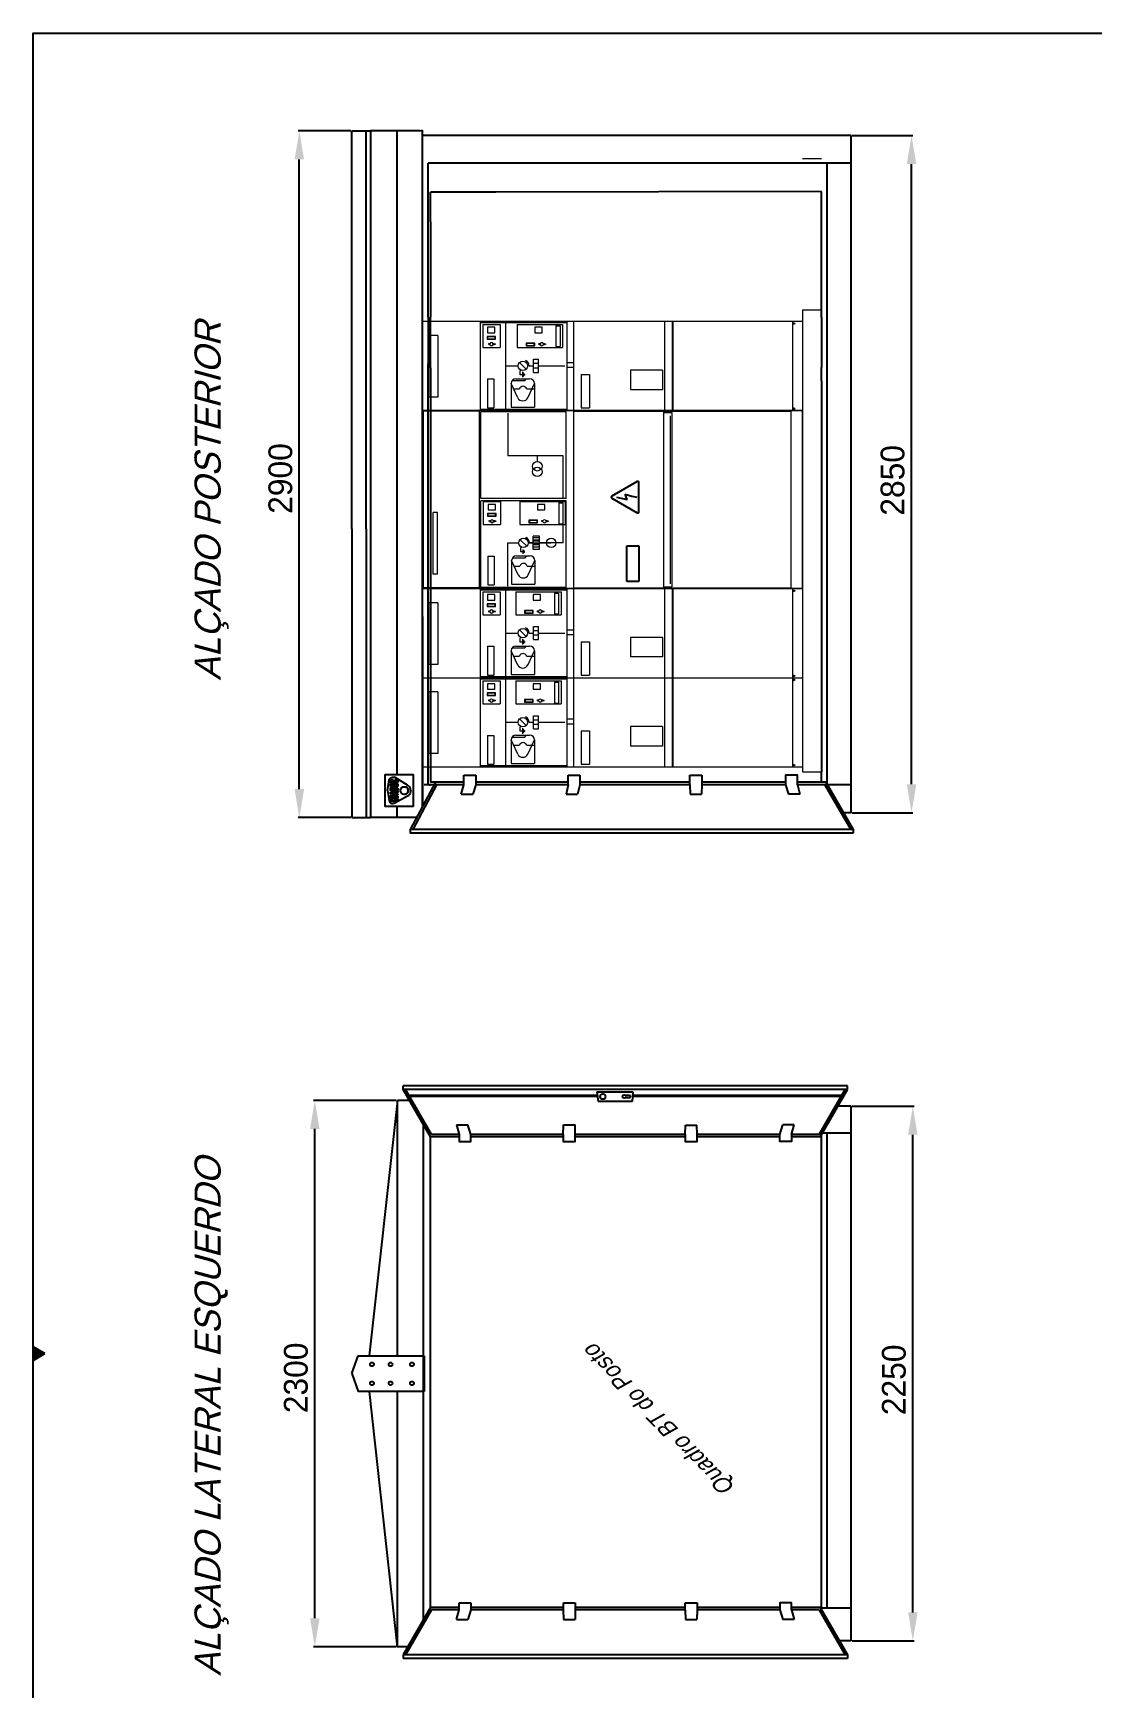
# Model space of a CAD drawing. Header units: millimetres. Extents: x -32 to 1412, y -324 to 2887.
# Drawn here: x 502.3 to 546.9, y 1924.2 to 1993.8 of the extents above; entities that cross this region are included whole.
import ezdxf

# ---------------------------------------------------------------- set-up
doc = ezdxf.new("R2010")
doc.units = ezdxf.units.MM
doc.header["$LTSCALE"] = 0.5
doc.layers.get('0').update_dxf_attribs({"linetype": 'CONTINUOUS'})
for name, color, linetype, lineweight in [('1', 1, 'CONTINUOUS', 0), ('2', 2, 'CONTINUOUS', 0), ('C', 1, 'CONTINUOUS', 0), ('SUELOS', 50, 'CONTINUOUS', 0)]:
    doc.layers.add(name, color=color, linetype=linetype, lineweight=lineweight)
for name, color, linetype in [('ESQUADRIA', 7, 'CONTINUOUS'), ('ESTRUTURA', 7, 'ByBlock'), ('FECHO', 7, 'ByBlock'), ('TEXTO', 7, 'ByBlock')]:
    doc.layers.add(name, color=color, linetype=linetype)

# ---------------------------------------------------------------- blocks, each defined once
blk = doc.blocks.new('IM_A')
at = {"layer": '1'}
for p, q in [((166.6, 1188.8), (150.6, 1188.8)), ((150.6, 1188.8), (150.6, 1177)), ((166.6, 1188.8), (169.4, 1184.5)), ((139.1, 1177), (162.1, 1177)), ((142.2, 1174.1), (159, 1174.1)), ((145.3, 1171.1), (155.9, 1171.1)), ((148.4, 1168.1), (152.8, 1168.1)), ((160, 1131), (215, 1131)), ((160, 1131), (160, 1111)), ((178.3, 1111), (178.3, 1131)), ((196.7, 1111), (196.7, 1131)), ((215, 1131), (215, 1111)), ((160, 1111), (215, 1111))]:
    blk.add_line(p, q, dxfattribs=at)
at = {"layer": '1', "color": 1}
for p, q in [((355.6, 1043.4), (268.4, 1043.4)), ((268.4, 1043.4), (268.4, 1025.6)), ((355.6, 1025.6), (268.4, 1025.6)), ((355.6, 1043.4), (355.6, 1025.6))]:
    blk.add_line(p, q, dxfattribs=at)
at = {"layer": '1'}
for points in [[(300.1, 1326.8), (300.1, 1290.9), (311, 1290.9), (311, 1326.8), (300.1, 1326.8)], [(301.4, 1325), (301.4, 1292.7), (309.7, 1292.7), (309.7, 1325), (301.4, 1325)], [(326.6, 1324.7), (326.6, 1293.8), (349.8, 1293.8), (349.8, 1324.7), (326.6, 1324.7)], [(280.2, 1314.1), (280.2, 1319.1), (277.1, 1319.1)], [(277.1, 1319.1), (277.1, 1314.1)], [(277.1, 1301.6), (277.1, 1296.6), (280.2, 1296.6), (280.2, 1301.6)], [(278.6, 1320.5), (278.6, 1322.3)], [(272.2, 1168.7), (272.2, 1132.8), (283, 1132.8), (283, 1168.7), (272.2, 1168.7)], [(273.4, 1166.9), (273.4, 1134.6), (281.8, 1134.6), (281.8, 1166.9), (273.4, 1166.9)], [(280.2, 1109.5), (280.2, 1114.4), (277.1, 1114.4)], [(277.1, 1114.4), (277.1, 1109.5)], [(278.6, 1115.8), (278.6, 1117.6)], [(326.6, 1132.7), (326.6, 1101.7), (349.8, 1101.7), (349.8, 1132.7), (326.6, 1132.7)], [(277.1, 1096.9), (277.1, 1092), (280.2, 1092), (280.2, 1096.9)]]:
    blk.add_lwpolyline(points, dxfattribs=at)
for centre, radius in [((278.6, 1293.5), 1.53), ((187.5, 1176), 20), ((278.6, 1088.8), 1.53), ((7.1, 34.9), 3.19), ((365.5, 34.9), 3.19)]:
    blk.add_circle(centre, radius, dxfattribs=at)
for centre, start, end in [((278.6, 1307.8), 104.08999, 255.91001), ((278.6, 1307.8), 284.08999, 75.91001), ((278.6, 1103.2), 104.08999, 255.91001), ((278.6, 1103.2), 284.08999, 75.91001)]:
    blk.add_arc(centre, 6.47, start, end, dxfattribs=at)
at = {"layer": '2', "color": 3}
for p, q in [((374.8, 1600), (0.2, 1600)), ((314.8, 1573), (55.2, 1573)), ((55.2, 1534.1), (55.2, 1573)), ((314.8, 1534.1), (55.2, 1534.1)), ((314.8, 1534.1), (314.8, 1573)), ((374.8, 1355.3), (0.2, 1355.3)), ((5.2, 1355.3), (5.2, 991.8)), ((132.1, 1325.3), (11.2, 1325.3)), ((11.2, 1325.3), (11.2, 1298.4)), ((132.1, 1325.3), (132.1, 1298.4)), ((361.8, 1345.3), (264.9, 1345.3)), ((264.9, 1345.3), (264.9, 1272.4)), ((361.8, 1345.3), (361.8, 1272.4)), ((369.8, 1355.3), (369.8, 991.8)), ((132.1, 1298.4), (11.2, 1298.4)), ((361.8, 1272.4), (264.9, 1272.4)), ((113.1, 1225.5), (13.2, 1225.5)), ((13.2, 1225.5), (13.2, 1127.6)), ((133.1, 1205.5), (133.1, 1147.6)), ((361.8, 1206.5), (264.9, 1206.5)), ((264.9, 1206.5), (264.9, 1015.7)), ((361.8, 1206.5), (361.8, 1015.7)), ((113.1, 1127.6), (13.2, 1127.6)), ((374.8, 991.8), (0.2, 991.8)), ((180, 962.8), (180, 991.8)), ((200, 962.8), (200, 991.8)), ((361.8, 1015.7), (264.9, 1015.7)), ((374.8, 962.8), (0.2, 962.8)), ((150.6, 930.3), (11.2, 930.3)), ((11.2, 930.3), (11.2, 895.2)), ((150.6, 930.3), (150.6, 895.2)), ((150.6, 895.2), (11.2, 895.2)), ((169, 723.1), (87.1, 723.1)), ((87.1, 588.3), (87.1, 723.1)), ((169, 588.3), (169, 723.1)), ((374.8, 580.3), (0.2, 580.3)), ((169, 588.3), (87.1, 588.3)), ((374.8, 547.3), (0.2, 547.3)), ((374.8, 545.3), (0.2, 545.3)), ((374.8, 41.9), (0.2, 41.9)), ((374.8, 0), (0.2, 0))]:
    blk.add_line(p, q, dxfattribs=at)
at = {"layer": '2'}
for p, q in [((5.2, 1247.8), (369.8, 1247.8)), ((53.3, 1197.6), (113.1, 1225.5)), ((90.3, 1214.8), (90.3, 1190.5)), ((125.1, 1221.5), (125.1, 1168.1)), ((201.5, 1190.2), (173.5, 1161.7)), ((187.5, 1247.8), (187.5, 1195.9)), ((53.3, 1155.5), (113.1, 1127.6)), ((90.3, 1160), (90.3, 1127.6)), ((125.1, 1168.1), (133.1, 1161.7)), ((187.5, 1150.2), (187.5, 1131)), ((187.5, 1111), (187.5, 999.5))]:
    blk.add_line(p, q, dxfattribs=at)
for centre, radius, start, end in [((63.2, 1176.5), 23.2, 115.02751, 244.97249), ((85.5, 1175.3), 16, 287.43964, 72.56036), ((187.5, 1176), 25.7, 270, 333.27628)]:
    blk.add_arc(centre, radius, start, end, dxfattribs=at)
at = {"layer": '2', "color": 3}
for centre, start, end in [((113.1, 1205.5), 0, 90), ((113.1, 1147.6), 270, 0)]:
    blk.add_arc(centre, 20, start, end, dxfattribs=at)
at = {"layer": 'C', "color": 3}
for p, q in [((0, 1600), (0, 0)), ((374.8, 1600), (375, 1600)), ((375, 1600), (375, 0)), ((0.2, 0), (0, 0)), ((374.8, 0), (375, 0))]:
    blk.add_line(p, q, dxfattribs=at)
at = {"layer": 'C'}
blk.add_line((0.2, 1600), (0, 1600), dxfattribs=at)
blk = doc.blocks.new('GCMD_A')
at = {"color": 3}
for p, q in [((380.4, 801.5), (319.1, 695.3)), ((385.1, 781.8), (374.5, 737.5)), ((450.4, 695.3), (389.1, 801.5)), ((30.1, 738.8), (180.1, 738.8)), ((30.1, 688.8), (30.1, 738.8)), ((180.1, 738.8), (180.1, 688.8)), ((374.5, 737.5), (397, 745.8)), ((389.5, 717.8), (385.1, 697)), ((397, 745.8), (389.5, 717.8)), ((180.1, 688.8), (30.1, 688.8)), ((323.4, 687.8), (446.1, 687.8))]:
    blk.add_line(p, q, dxfattribs=at)
for centre, start, end in [((384.8, 799), 30, 150), ((323.4, 692.8), 150, 270), ((446.1, 692.8), 270, 30)]:
    blk.add_arc(centre, 5, start, end, dxfattribs=at)
at = {"layer": '1'}
for p, q in [((171.4, 1186.8), (155.4, 1186.8)), ((155.4, 1186.8), (155.4, 1175.1)), ((171.4, 1186.8), (174.2, 1182.5)), ((145.9, 1175.1), (164.6, 1175.1)), ((149.1, 1172.1), (161.5, 1172.1)), ((152.2, 1169.1), (158.4, 1169.1)), ((163.8, 1133.5), (220.7, 1133.5)), ((163.8, 1106.5), (163.8, 1133.5)), ((173.8, 1106.5), (173.8, 1133.5)), ((183.9, 1106.5), (183.9, 1133.5)), ((188.8, 1106.5), (188.8, 1133.5)), ((198.9, 1106.5), (198.9, 1133.5)), ((203.8, 1106.5), (203.8, 1133.5)), ((213.8, 1106.5), (213.8, 1133.5)), ((220.7, 1106.5), (220.7, 1133.5)), ((163.8, 1106.5), (220.7, 1106.5))]:
    blk.add_line(p, q, dxfattribs=at)
at = {"layer": '1', "color": 1}
for p, q in [((360.4, 1025.4), (273.1, 1025.4)), ((273.1, 1025.4), (273.1, 1007.6)), ((360.4, 1007.6), (273.1, 1007.6)), ((360.4, 1025.4), (360.4, 1007.6)), ((741.1, 583.8), (7, 583.8)), ((7, 583.8), (7, 549.3)), ((741.1, 583.8), (741.1, 549.3)), ((741.1, 549.3), (7, 549.3)), ((727.6, 557), (19.6, 557))]:
    blk.add_line(p, q, dxfattribs=at)
at = {"layer": '1'}
for points in [[(304.9, 1324.9), (304.9, 1288.9), (315.8, 1288.9), (315.8, 1324.9), (304.9, 1324.9)], [(285, 1312.1), (285, 1317.1), (281.8, 1317.1)], [(281.8, 1317.1), (281.8, 1312.1)], [(281.8, 1299.6), (281.8, 1294.6), (285, 1294.6), (285, 1299.6)], [(283.4, 1318.5), (283.4, 1320.3)], [(306.1, 1323), (306.1, 1290.7), (314.5, 1290.7), (314.5, 1323), (306.1, 1323)], [(331.4, 1322.7), (331.4, 1291.8), (354.5, 1291.8), (354.5, 1322.7), (331.4, 1322.7)], [(276.9, 1150.8), (276.9, 1114.8), (287.8, 1114.8), (287.8, 1150.8), (276.9, 1150.8)], [(278.2, 1148.9), (278.2, 1116.7), (286.5, 1116.7), (286.5, 1148.9), (278.2, 1148.9)], [(331.4, 1114.7), (331.4, 1083.8), (354.5, 1083.8), (354.5, 1114.7), (331.4, 1114.7)], [(285, 1091.5), (285, 1096.5), (281.8, 1096.5)], [(281.8, 1096.5), (281.8, 1091.5)], [(281.8, 1079), (281.8, 1074), (285, 1074), (285, 1079)], [(283.4, 1097.9), (283.4, 1099.7)]]:
    blk.add_lwpolyline(points, dxfattribs=at)
for centre, radius in [((283.4, 1291.5), 1.53), ((192.3, 1174), 20), ((283.4, 1070.9), 1.53)]:
    blk.add_circle(centre, radius, dxfattribs=at)
for centre, start, end in [((283.4, 1305.9), 104.08999, 255.91001), ((283.4, 1305.9), 284.08999, 75.91001), ((283.4, 1085.2), 104.08999, 255.91001), ((283.4, 1085.2), 284.08999, 75.91001)]:
    blk.add_arc(centre, 6.47, start, end, dxfattribs=at)
at = {"layer": '2'}
for p, q in [((0, 1598), (749.1, 1598)), ((0, 0), (0, 1598)), ((2.5, 1594), (746.6, 1594)), ((2.5, 1358.3), (2.5, 1594)), ((60.4, 1554.1), (320.1, 1554.1)), ((60.4, 1536.1), (60.4, 1554.1)), ((60.4, 1536.1), (320.1, 1536.1)), ((320.1, 1536.1), (320.1, 1554.1)), ((746.6, 1358.3), (746.6, 1594)), ((749.1, 0), (749.1, 1598)), ((2.5, 1358.3), (746.6, 1358.3)), ((5, 1353.3), (369.5, 1353.3)), ((5, 993.8), (5, 1353.3)), ((369.5, 993.8), (369.5, 1353.3)), ((379.5, 1353.3), (744.1, 1353.3)), ((379.5, 993.8), (379.5, 1353.3)), ((744.1, 993.8), (744.1, 1353.3)), ((9.5, 1238.9), (192.3, 1238.9)), ((58.1, 1195.6), (117.9, 1223.5)), ((95, 1212.8), (95, 1188.5)), ((129.9, 1219.5), (129.9, 1166.1)), ((206.2, 1188.3), (178.3, 1159.7)), ((192.3, 1238.9), (192.3, 1194)), ((738.6, 1238.9), (558.9, 1238.9)), ((558.9, 1007.2), (558.9, 1238.9)), ((58.1, 1153.5), (117.9, 1125.6)), ((95, 1158), (95, 1125.6)), ((129.9, 1166.1), (137.8, 1159.7)), ((192.3, 1154), (192.3, 1059.2)), ((192.3, 1133.5), (192.3, 1148.2)), ((215.2, 1162.4), (210.1, 1165)), ((558.9, 1115.5), (534.7, 1115.5)), ((192.3, 1007.2), (192.3, 1106.5)), ((5, 993.8), (369.5, 993.8)), ((192.3, 1007.2), (269.7, 1007.2)), ((379.5, 993.8), (744.1, 993.8)), ((384, 1007.2), (558.9, 1007.2)), ((2, 961.8), (746.1, 961.8)), ((2, 48.9), (2, 961.8)), ((746.1, 961.8), (746.1, 48.9)), ((0, 0), (749.1, 0)), ((746.1, 48.9), (2, 48.9)), ((747.1, 52.9), (747.1, 48.9))]:
    blk.add_line(p, q, dxfattribs=at)
at = {"layer": '2', "color": 3}
for p, q in [((136.8, 1323.4), (16, 1323.4)), ((16, 1323.4), (16, 1296.4)), ((136.8, 1323.4), (136.8, 1296.4)), ((366.5, 1343.3), (269.7, 1343.3)), ((269.7, 1343.3), (269.7, 1270.4)), ((366.5, 1343.3), (366.5, 1270.4)), ((136.8, 1296.4), (16, 1296.4)), ((366.5, 1270.4), (269.7, 1270.4)), ((117.9, 1223.5), (18, 1223.5)), ((18, 1223.5), (18, 1125.6)), ((137.8, 1203.5), (137.8, 1145.6)), ((366.5, 1188.5), (269.7, 1188.5)), ((269.7, 1188.5), (269.7, 997.8)), ((366.5, 1188.5), (366.5, 997.8)), ((117.9, 1125.6), (18, 1125.6)), ((366.5, 997.8), (269.7, 997.8))]:
    blk.add_line(p, q, dxfattribs=at)
at = {"layer": '2'}
for centre, radius, start, end in [((67.9, 1174.5), 23.2, 115.02751, 244.97249), ((90.2, 1173.3), 16, 287.43964, 72.56036), ((192.3, 1174), 25.7, 270, 333.27628)]:
    blk.add_arc(centre, radius, start, end, dxfattribs=at)
at = {"layer": '2', "color": 3}
for centre, start, end in [((117.9, 1203.5), 0, 90), ((117.9, 1145.6), 270, 0)]:
    blk.add_arc(centre, 20, start, end, dxfattribs=at)
at = {"layer": 'C', "color": 3}
for centre in [(491.6, 1115.5), (514.7, 1115.5), (192.3, 1056.8)]:
    blk.add_circle(centre, 20, dxfattribs=at)
blk = doc.blocks.new('QM_A')
at = {"layer": '1'}
for p, q in [((166.6, 1188.8), (150.6, 1188.8)), ((150.6, 1188.8), (150.6, 1177)), ((166.6, 1188.8), (169.4, 1184.5)), ((139.1, 1177), (162.1, 1177)), ((142.2, 1174.1), (159, 1174.1)), ((145.3, 1171.1), (155.9, 1171.1)), ((148.4, 1168.1), (152.8, 1168.1)), ((160, 1131), (215, 1131)), ((160, 1131), (160, 1111)), ((178.3, 1111), (178.3, 1131)), ((196.7, 1111), (196.7, 1131)), ((215, 1131), (215, 1111)), ((160, 1111), (215, 1111))]:
    blk.add_line(p, q, dxfattribs=at)
at = {"layer": '1', "color": 1}
for p, q in [((355.6, 1036.9), (268.4, 1036.9)), ((268.4, 1036.9), (268.4, 1019.1)), ((355.6, 1019.1), (268.4, 1019.1)), ((355.6, 1036.9), (355.6, 1019.1))]:
    blk.add_line(p, q, dxfattribs=at)
at = {"layer": '1'}
for points in [[(300.1, 1326.8), (300.1, 1290.9), (311, 1290.9), (311, 1326.8), (300.1, 1326.8)], [(301.4, 1325), (301.4, 1292.7), (309.7, 1292.7), (309.7, 1325), (301.4, 1325)], [(326.6, 1324.7), (326.6, 1293.8), (349.8, 1293.8), (349.8, 1324.7), (326.6, 1324.7)], [(280.2, 1314.1), (280.2, 1319.1), (277.1, 1319.1)], [(277.1, 1319.1), (277.1, 1314.1)], [(277.1, 1301.6), (277.1, 1296.6), (280.2, 1296.6), (280.2, 1301.6)], [(278.6, 1320.5), (278.6, 1322.3)], [(272.2, 1162.3), (272.2, 1126.3), (283, 1126.3), (283, 1162.3), (272.2, 1162.3)], [(273.4, 1160.4), (273.4, 1128.2), (281.8, 1128.2), (281.8, 1160.4), (273.4, 1160.4)], [(326.6, 1126.2), (326.6, 1095.3), (349.8, 1095.3), (349.8, 1126.2), (326.6, 1126.2)], [(280.2, 1103), (280.2, 1108), (277.1, 1108)], [(277.1, 1108), (277.1, 1103)], [(277.1, 1090.5), (277.1, 1085.5), (280.2, 1085.5), (280.2, 1090.5)], [(278.6, 1109.4), (278.6, 1111.2)]]:
    blk.add_lwpolyline(points, dxfattribs=at)
for centre, radius in [((278.6, 1293.5), 1.53), ((187.5, 1176), 20), ((278.6, 1082.4), 1.53), ((7.1, 34.9), 3.19), ((365.5, 34.9), 3.19)]:
    blk.add_circle(centre, radius, dxfattribs=at)
for centre, start, end in [((278.6, 1307.8), 104.08999, 255.91001), ((278.6, 1307.8), 284.08999, 75.91001), ((278.6, 1096.7), 104.08999, 255.91001), ((278.6, 1096.7), 284.08999, 75.91001)]:
    blk.add_arc(centre, 6.47, start, end, dxfattribs=at)
at = {"layer": '2', "color": 3}
for p, q in [((374.8, 1600), (0.2, 1600)), ((314.8, 1573), (55.2, 1573)), ((55.2, 1534.1), (55.2, 1573)), ((314.8, 1534.1), (55.2, 1534.1)), ((314.8, 1534.1), (314.8, 1573)), ((374.8, 1355.3), (0.2, 1355.3)), ((5.2, 1355.3), (5.2, 991.8)), ((132.1, 1325.3), (11.2, 1325.3)), ((11.2, 1325.3), (11.2, 1298.4)), ((132.1, 1325.3), (132.1, 1298.4)), ((361.8, 1345.3), (264.9, 1345.3)), ((264.9, 1345.3), (264.9, 1272.4)), ((361.8, 1345.3), (361.8, 1272.4)), ((369.8, 1355.3), (369.8, 991.8)), ((132.1, 1298.4), (11.2, 1298.4)), ((361.8, 1272.4), (264.9, 1272.4)), ((113.1, 1225.5), (13.2, 1225.5)), ((13.2, 1225.5), (13.2, 1127.6)), ((133.1, 1205.5), (133.1, 1147.6)), ((361.8, 1200), (264.9, 1200)), ((264.9, 1200), (264.9, 1009.3)), ((361.8, 1200), (361.8, 1009.3)), ((113.1, 1127.6), (13.2, 1127.6)), ((374.8, 991.8), (0.2, 991.8)), ((180, 962.8), (180, 991.8)), ((200, 962.8), (200, 991.8)), ((361.8, 1009.3), (264.9, 1009.3)), ((374.8, 962.8), (0.2, 962.8)), ((150.6, 930.3), (11.2, 930.3)), ((11.2, 930.3), (11.2, 895.2)), ((150.6, 930.3), (150.6, 895.2)), ((150.6, 895.2), (11.2, 895.2)), ((169, 723.1), (87.1, 723.1)), ((87.1, 588.3), (87.1, 723.1)), ((169, 588.3), (169, 723.1)), ((374.8, 580.3), (0.2, 580.3)), ((169, 588.3), (87.1, 588.3)), ((374.8, 547.3), (0.2, 547.3)), ((374.8, 545.3), (0.2, 545.3)), ((374.8, 41.9), (0.2, 41.9)), ((374.8, 0), (0.2, 0))]:
    blk.add_line(p, q, dxfattribs=at)
at = {"layer": '2'}
for p, q in [((5.2, 1247.8), (369.8, 1247.8)), ((53.3, 1197.6), (113.1, 1225.5)), ((90.3, 1214.8), (90.3, 1190.5)), ((125.1, 1221.5), (125.1, 1168.1)), ((201.5, 1190.2), (173.5, 1161.7)), ((187.5, 1247.8), (187.5, 1195.9)), ((53.3, 1155.5), (113.1, 1127.6)), ((90.3, 1160), (90.3, 1127.6)), ((125.1, 1168.1), (133.1, 1161.7)), ((187.5, 1150.2), (187.5, 1131)), ((187.5, 1111), (187.5, 999.5))]:
    blk.add_line(p, q, dxfattribs=at)
for centre, radius, start, end in [((63.2, 1176.5), 23.2, 115.02751, 244.97249), ((85.5, 1175.3), 16, 287.43964, 72.56036), ((187.5, 1176), 25.7, 270, 333.27628)]:
    blk.add_arc(centre, radius, start, end, dxfattribs=at)
at = {"layer": '2', "color": 3}
for centre, start, end in [((113.1, 1205.5), 0, 90), ((113.1, 1147.6), 270, 0)]:
    blk.add_arc(centre, 20, start, end, dxfattribs=at)
at = {"layer": 'C', "color": 3}
for p, q in [((0, 1600), (0, 0)), ((0.2, 1600), (0, 1600)), ((374.8, 1600), (375, 1600)), ((375, 1600), (375, 0)), ((0.2, 0), (0, 0)), ((374.8, 0), (375, 0))]:
    blk.add_line(p, q, dxfattribs=at)

msp = doc.modelspace()

# ---------------------------------------------------------------- hatches: boundary and pattern name
msp.add_hatch(color=7).paths.add_polyline_path([(502.803, 1938.261), (502.304, 1938.549), (502.304, 1937.973)])

# ---------------------------------------------------------------- linework, layer by layer
at = {"color": 2}
for p, q in [((515.672, 1989.721), (513.457, 1989.721)), ((536.775, 1989.528), (539.32, 1989.528)), ((513.507, 1962.024), (513.507, 1988.521)), ((539.27, 1962.228), (539.27, 1988.328)), ((515.672, 1960.824), (513.457, 1960.824)), ((536.775, 1961.028), (539.32, 1961.028)), ((517.589, 1948.918), (514.109, 1948.918)), ((536.775, 1948.671), (539.375, 1948.671)), ((514.159, 1927.123), (514.159, 1947.718)), ((539.325, 1927.371), (539.325, 1947.471)), ((517.589, 1925.923), (514.109, 1925.923)), ((536.775, 1926.171), (539.375, 1926.171))]:
    msp.add_line(p, q, dxfattribs=at)
at = {"color": 2, "linetype": 'Continuous'}
for p, q in [((517.103, 1962.639), (517.103, 1961.289)), ((517.103, 1962.639), (518.307, 1962.639)), ((517.103, 1962.639), (518.307, 1962.639)), ((518.307, 1961.289), (518.307, 1962.639)), ((518.307, 1961.289), (518.307, 1962.639)), ((518.307, 1961.289), (517.103, 1961.289)), ((518.307, 1961.289), (517.103, 1961.289))]:
    msp.add_line(p, q, dxfattribs=at)
at = {"color": 1, "linetype": 'Continuous'}
for p, q in [((517.214, 1961.962), (517.292, 1962.393)), ((517.214, 1961.962), (517.292, 1962.393)), ((517.214, 1961.962), (517.292, 1961.54)), ((517.214, 1961.962), (517.292, 1961.54)), ((517.292, 1962.393), (517.306, 1962.435)), ((517.306, 1962.435), (517.331, 1962.472)), ((517.331, 1962.472), (517.365, 1962.501)), ((517.34, 1962.379), (517.345, 1962.398)), ((517.34, 1962.314), (517.34, 1962.379)), ((517.34, 1962.379), (517.34, 1962.314)), ((517.345, 1962.294), (517.34, 1962.314)), ((517.34, 1962.239), (517.38, 1962.239)), ((517.34, 1962.239), (517.34, 1962.133)), ((517.34, 1962.133), (517.34, 1962.239)), ((517.34, 1962.239), (517.38, 1962.239)), ((517.649, 1962.133), (517.34, 1962.133)), ((517.34, 1962.133), (517.649, 1962.133)), ((517.34, 1962.054), (517.345, 1962.073)), ((517.34, 1961.989), (517.34, 1962.054)), ((517.34, 1962.054), (517.34, 1961.989)), ((517.345, 1961.969), (517.34, 1961.989)), ((517.345, 1962.398), (517.36, 1962.413)), ((517.36, 1962.28), (517.345, 1962.294)), ((517.345, 1962.073), (517.36, 1962.088)), ((517.36, 1961.955), (517.345, 1961.969)), ((517.36, 1962.413), (517.38, 1962.418)), ((517.38, 1962.275), (517.36, 1962.28)), ((517.36, 1962.088), (517.38, 1962.093)), ((517.38, 1961.95), (517.36, 1961.955)), ((517.365, 1962.501), (517.406, 1962.52)), ((517.38, 1962.418), (517.453, 1962.418)), ((517.453, 1962.418), (517.38, 1962.418)), ((517.453, 1962.365), (517.38, 1962.365)), ((517.38, 1962.337), (517.38, 1962.365)), ((517.38, 1962.365), (517.453, 1962.365)), ((517.38, 1962.365), (517.38, 1962.337)), ((517.605, 1962.337), (517.38, 1962.337)), ((517.605, 1962.337), (517.38, 1962.337)), ((517.61, 1962.275), (517.38, 1962.275)), ((517.38, 1962.275), (517.61, 1962.275)), ((517.38, 1962.239), (517.38, 1962.194)), ((517.38, 1962.239), (517.38, 1962.194)), ((517.458, 1962.194), (517.38, 1962.194)), ((517.38, 1962.194), (517.458, 1962.194)), ((517.38, 1962.093), (517.453, 1962.093)), ((517.453, 1962.093), (517.38, 1962.093)), ((517.453, 1962.04), (517.38, 1962.04)), ((517.38, 1962.011), (517.38, 1962.04)), ((517.38, 1962.04), (517.453, 1962.04)), ((517.38, 1962.04), (517.38, 1962.011)), ((517.605, 1962.011), (517.38, 1962.011)), ((517.605, 1962.011), (517.38, 1962.011)), ((517.61, 1961.95), (517.38, 1961.95)), ((517.38, 1961.95), (517.61, 1961.95)), ((517.406, 1962.52), (517.45, 1962.527)), ((517.45, 1962.527), (517.495, 1962.521)), ((517.453, 1962.418), (517.453, 1962.365)), ((517.453, 1962.365), (517.453, 1962.418)), ((517.453, 1962.093), (517.453, 1962.04)), ((517.453, 1962.04), (517.453, 1962.093)), ((517.458, 1962.239), (517.458, 1962.194)), ((517.458, 1962.239), (517.498, 1962.239)), ((517.458, 1962.194), (517.458, 1962.239)), ((517.458, 1962.239), (517.498, 1962.239)), ((517.536, 1962.504), (517.495, 1962.521)), ((517.498, 1962.239), (517.498, 1962.194)), ((517.498, 1962.239), (517.498, 1962.194)), ((517.61, 1962.194), (517.498, 1962.194)), ((517.498, 1962.194), (517.61, 1962.194)), ((517.531, 1962.418), (517.61, 1962.418)), ((517.531, 1962.365), (517.531, 1962.418)), ((517.61, 1962.418), (517.531, 1962.418)), ((517.531, 1962.418), (517.531, 1962.365)), ((517.605, 1962.365), (517.531, 1962.365)), ((517.531, 1962.365), (517.605, 1962.365)), ((517.531, 1962.093), (517.61, 1962.093)), ((517.531, 1962.04), (517.531, 1962.093)), ((517.61, 1962.093), (517.531, 1962.093)), ((517.531, 1962.093), (517.531, 1962.04)), ((517.605, 1962.04), (517.531, 1962.04)), ((517.531, 1962.04), (517.605, 1962.04)), ((518.062, 1962.193), (517.536, 1962.504)), ((518.062, 1962.193), (517.536, 1962.504)), ((517.605, 1962.365), (517.605, 1962.337)), ((517.605, 1962.365), (517.605, 1962.337)), ((517.605, 1962.04), (517.605, 1962.011)), ((517.605, 1962.04), (517.605, 1962.011)), ((517.61, 1962.418), (517.629, 1962.413)), ((517.629, 1962.28), (517.61, 1962.275)), ((517.61, 1962.239), (517.65, 1962.239)), ((517.61, 1962.239), (517.61, 1962.194)), ((517.61, 1962.194), (517.61, 1962.239)), ((517.61, 1962.239), (517.65, 1962.239)), ((517.61, 1962.093), (517.629, 1962.088)), ((517.629, 1961.955), (517.61, 1961.95)), ((517.629, 1962.413), (517.644, 1962.398)), ((517.644, 1962.294), (517.629, 1962.28)), ((517.629, 1962.088), (517.644, 1962.073)), ((517.644, 1961.969), (517.629, 1961.955)), ((517.649, 1962.379), (517.644, 1962.398)), ((517.649, 1962.314), (517.644, 1962.294)), ((517.649, 1962.054), (517.644, 1962.073)), ((517.649, 1961.989), (517.644, 1961.969)), ((517.649, 1962.379), (517.649, 1962.314)), ((517.649, 1962.314), (517.649, 1962.379)), ((517.65, 1962.239), (517.649, 1962.133)), ((517.649, 1962.133), (517.649, 1962.239)), ((517.649, 1962.054), (517.649, 1961.989)), ((517.649, 1961.989), (517.649, 1962.054)), ((517.762, 1961.949), (517.765, 1961.994)), ((517.771, 1961.906), (517.762, 1961.949)), ((517.765, 1961.994), (517.78, 1962.036)), ((517.78, 1962.036), (517.805, 1962.072)), ((517.803, 1962.07), (517.838, 1962.098)), ((517.838, 1962.098), (517.879, 1962.116)), ((517.881, 1962.118), (517.925, 1962.124)), ((517.923, 1962.122), (517.967, 1962.116)), ((517.969, 1962.118), (518.009, 1962.1)), ((518.007, 1962.098), (518.042, 1962.07)), ((518.042, 1962.07), (518.067, 1962.034)), ((518.107, 1962.16), (518.062, 1962.193)), ((518.069, 1962.036), (518.084, 1961.994)), ((518.087, 1961.949), (518.078, 1961.906)), ((518.087, 1961.949), (518.084, 1961.994)), ((518.144, 1962.117), (518.107, 1962.16)), ((518.172, 1962.068), (518.144, 1962.117)), ((518.189, 1962.014), (518.172, 1962.068)), ((518.195, 1961.958), (518.188, 1961.902)), ((518.195, 1961.958), (518.189, 1962.014)), ((517.292, 1961.54), (517.306, 1961.498)), ((517.306, 1961.498), (517.331, 1961.461)), ((517.331, 1961.461), (517.364, 1961.432)), ((517.34, 1961.893), (517.649, 1961.929)), ((517.34, 1961.893), (517.649, 1961.929)), ((517.34, 1961.893), (517.34, 1961.817)), ((517.34, 1961.817), (517.34, 1961.893)), ((517.649, 1961.772), (517.34, 1961.817)), ((517.649, 1961.772), (517.34, 1961.817)), ((517.34, 1961.763), (517.38, 1961.763)), ((517.34, 1961.763), (517.34, 1961.656)), ((517.34, 1961.763), (517.34, 1961.656)), ((517.38, 1961.763), (517.34, 1961.763)), ((517.649, 1961.656), (517.34, 1961.656)), ((517.34, 1961.656), (517.649, 1961.656)), ((517.34, 1961.625), (517.38, 1961.625)), ((517.34, 1961.625), (517.34, 1961.519)), ((517.34, 1961.519), (517.34, 1961.625)), ((517.34, 1961.625), (517.38, 1961.625)), ((517.649, 1961.519), (517.34, 1961.519)), ((517.34, 1961.519), (517.649, 1961.519)), ((517.364, 1961.432), (517.405, 1961.414)), ((517.38, 1961.763), (517.38, 1961.718)), ((517.38, 1961.718), (517.38, 1961.763)), ((517.458, 1961.718), (517.38, 1961.718)), ((517.458, 1961.718), (517.38, 1961.718)), ((517.38, 1961.625), (517.38, 1961.579)), ((517.38, 1961.625), (517.38, 1961.579)), ((517.458, 1961.58), (517.38, 1961.579)), ((517.38, 1961.58), (517.458, 1961.58)), ((517.396, 1961.857), (517.553, 1961.866)), ((517.553, 1961.866), (517.396, 1961.857)), ((517.396, 1961.848), (517.396, 1961.857)), ((517.396, 1961.857), (517.396, 1961.848)), ((517.396, 1961.848), (517.553, 1961.83)), ((517.405, 1961.414), (517.448, 1961.406)), ((517.492, 1961.411), (517.448, 1961.406)), ((517.458, 1961.749), (517.458, 1961.718)), ((517.458, 1961.749), (517.498, 1961.749)), ((517.458, 1961.749), (517.498, 1961.749)), ((517.458, 1961.749), (517.458, 1961.718)), ((517.458, 1961.625), (517.458, 1961.58)), ((517.458, 1961.625), (517.498, 1961.625)), ((517.458, 1961.625), (517.498, 1961.625)), ((517.458, 1961.579), (517.458, 1961.625)), ((517.533, 1961.428), (517.492, 1961.411)), ((517.498, 1961.749), (517.498, 1961.718)), ((517.498, 1961.718), (517.498, 1961.749)), ((517.498, 1961.718), (517.649, 1961.718)), ((517.649, 1961.718), (517.498, 1961.718)), ((517.498, 1961.625), (517.498, 1961.579)), ((517.498, 1961.625), (517.498, 1961.579)), ((517.61, 1961.58), (517.498, 1961.579)), ((517.498, 1961.58), (517.61, 1961.58)), ((518.058, 1961.726), (517.533, 1961.428)), ((518.058, 1961.726), (517.533, 1961.428)), ((517.553, 1961.866), (517.593, 1961.869)), ((517.553, 1961.866), (517.593, 1961.869)), ((517.553, 1961.866), (517.553, 1961.83)), ((517.553, 1961.83), (517.553, 1961.866)), ((517.593, 1961.825), (517.553, 1961.83)), ((517.593, 1961.825), (517.553, 1961.83)), ((517.593, 1961.869), (517.649, 1961.872)), ((517.649, 1961.872), (517.593, 1961.869)), ((517.593, 1961.825), (517.593, 1961.869)), ((517.593, 1961.869), (517.593, 1961.825)), ((517.593, 1961.825), (517.649, 1961.818)), ((517.593, 1961.825), (517.649, 1961.818)), ((517.61, 1961.625), (517.65, 1961.625)), ((517.61, 1961.625), (517.61, 1961.58)), ((517.61, 1961.625), (517.65, 1961.625)), ((517.61, 1961.579), (517.61, 1961.625)), ((517.649, 1961.929), (517.649, 1961.872)), ((517.649, 1961.872), (517.649, 1961.929)), ((517.649, 1961.818), (517.649, 1961.772)), ((517.649, 1961.772), (517.649, 1961.818)), ((517.649, 1961.718), (517.649, 1961.656)), ((517.649, 1961.656), (517.649, 1961.718)), ((517.65, 1961.625), (517.649, 1961.519)), ((517.649, 1961.519), (517.649, 1961.625)), ((517.791, 1961.867), (517.771, 1961.906)), ((517.822, 1961.834), (517.791, 1961.867)), ((517.86, 1961.811), (517.822, 1961.834)), ((517.9, 1961.797), (517.858, 1961.809)), ((517.947, 1961.799), (517.902, 1961.799)), ((517.99, 1961.811), (517.947, 1961.799)), ((518.027, 1961.834), (517.99, 1961.811)), ((518.058, 1961.867), (518.027, 1961.834)), ((518.078, 1961.906), (518.058, 1961.867)), ((518.104, 1961.759), (518.058, 1961.726)), ((518.142, 1961.8), (518.104, 1961.759)), ((518.17, 1961.849), (518.142, 1961.8)), ((518.188, 1961.902), (518.17, 1961.849))]:
    msp.add_line(p, q, dxfattribs=at)
at = {"color": 1}
msp.add_lwpolyline([(502.304, 1867.692), (502.304, 1993.84), (591.416, 1993.84), (591.416, 1867.692), (502.304, 1867.692)], dxfattribs=at)
at = {"color": 7}
msp.add_lwpolyline([(502.803, 1938.261), (502.304, 1938.549), (502.304, 1937.973)], close=True, dxfattribs=at)
at = {"color": 1, "linetype": 'Continuous'}
msp.add_circle((517.925, 1961.961), 0.163, dxfattribs=at)
at = {"color": 2}
for points in [[(513.307, 1988.521), (513.707, 1988.521), (513.507, 1989.721)], [(539.07, 1988.328), (539.47, 1988.328), (539.27, 1989.528)], [(513.307, 1962.024), (513.707, 1962.024), (513.507, 1960.824)], [(539.07, 1962.228), (539.47, 1962.228), (539.27, 1961.028)], [(513.959, 1947.718), (514.359, 1947.718), (514.159, 1948.918)], [(539.125, 1947.471), (539.525, 1947.471), (539.325, 1948.671)], [(539.125, 1927.371), (539.525, 1927.371), (539.325, 1926.171)], [(513.959, 1927.123), (514.359, 1927.123), (514.159, 1925.923)]]:
    msp.add_solid(points, dxfattribs=at)
at = {"layer": 'ESQUADRIA'}
for p, q in [((502.304, 1867.692), (502.304, 1993.84)), ((502.304, 1993.84), (591.416, 1993.84))]:
    msp.add_line(p, q, dxfattribs=at)
at = {"layer": 'ESTRUTURA', "linetype": 'Continuous'}
for p, q in [((515.722, 1972.978), (515.722, 1989.721)), ((515.722, 1989.721), (516.32, 1989.721)), ((516.32, 1972.978), (516.32, 1989.721)), ((516.509, 1989.721), (516.509, 1969.463)), ((517.631, 1989.721), (516.509, 1989.721)), ((517.631, 1969.463), (517.631, 1989.721)), ((518.58, 1989.721), (517.631, 1989.721)), ((518.58, 1989.721), (518.691, 1989.759)), ((521.773, 1989.528), (518.691, 1989.528)), ((518.691, 1985.896), (518.691, 1989.528)), ((536.725, 1989.528), (521.773, 1989.528)), ((536.725, 1971.941), (536.725, 1989.528)), ((521.773, 1988.368), (518.931, 1988.368)), ((518.931, 1985.896), (518.931, 1988.368)), ((536.725, 1988.368), (521.773, 1988.368)), ((535.726, 1985.896), (535.726, 1988.368)), ((518.691, 1981.889), (518.691, 1985.896)), ((518.931, 1981.889), (518.931, 1985.896)), ((519.031, 1985.896), (519.031, 1981.889)), ((535.476, 1981.889), (535.476, 1985.896)), ((535.726, 1981.889), (535.726, 1985.896)), ((536.726, 1971.941), (536.726, 1985.028)), ((518.691, 1969.463), (518.691, 1980.332)), ((535.726, 1979.001), (535.726, 1980.203)), ((518.931, 1969.463), (518.931, 1979.919)), ((519.031, 1979.748), (519.031, 1969.463)), ((535.476, 1979.203), (535.476, 1979.77)), ((515.722, 1972.978), (515.722, 1969.463)), ((516.32, 1972.978), (516.32, 1969.463)), ((518.691, 1972.978), (518.691, 1971.941)), ((518.691, 1972.978), (518.691, 1971.941)), ((536.726, 1970.87), (536.726, 1971.941)), ((536.725, 1961.028), (536.726, 1970.87)), ((515.722, 1969.463), (515.722, 1960.824)), ((516.32, 1969.463), (516.32, 1960.824)), ((516.509, 1969.463), (516.509, 1960.824)), ((517.631, 1962.639), (517.631, 1969.463)), ((518.691, 1961.292), (518.691, 1969.286)), ((518.691, 1969.286), (518.691, 1961.292)), ((518.691, 1969.286), (518.691, 1961.292)), ((518.931, 1962.208), (518.931, 1969.463)), ((519.031, 1969.463), (519.031, 1962.308)), ((536.726, 1961.23), (536.726, 1969.463)), ((535.476, 1962.308), (535.476, 1962.753)), ((535.726, 1962.208), (535.726, 1962.796)), ((519.231, 1962.308), (518.171, 1960.316)), ((519.274, 1962.208), (518.281, 1960.316)), ((518.99, 1962.208), (518.762, 1962.208)), ((520.428, 1962.208), (518.99, 1962.208)), ((520.428, 1962.308), (519.031, 1962.308)), ((520.428, 1962.308), (519.231, 1962.308)), ((520.428, 1962.208), (519.274, 1962.208)), ((520.323, 1961.808), (520.428, 1962.208)), ((520.428, 1962.208), (520.428, 1962.608)), ((520.428, 1962.608), (520.928, 1962.608)), ((520.928, 1962.208), (520.804, 1961.808)), ((520.928, 1962.608), (520.928, 1962.208)), ((521.773, 1962.308), (520.928, 1962.308)), ((521.112, 1962.308), (520.928, 1962.308)), ((521.773, 1962.208), (520.928, 1962.208)), ((521.112, 1962.208), (520.928, 1962.208)), ((524.818, 1962.308), (521.773, 1962.308)), ((524.818, 1962.308), (521.773, 1962.308)), ((524.816, 1962.208), (521.773, 1962.208)), ((524.818, 1962.208), (521.773, 1962.208)), ((524.816, 1962.208), (524.73, 1961.808)), ((524.818, 1962.208), (524.818, 1962.608)), ((524.818, 1962.608), (525.318, 1962.608)), ((525.316, 1962.208), (525.211, 1961.808)), ((527.611, 1962.208), (525.316, 1962.208)), ((525.318, 1962.608), (525.318, 1962.208)), ((527.611, 1962.308), (525.318, 1962.308)), ((529.945, 1962.308), (525.318, 1962.308)), ((529.945, 1962.208), (525.318, 1962.208)), ((529.945, 1962.308), (527.35, 1962.308)), ((529.945, 1962.208), (527.35, 1962.208)), ((529.945, 1962.208), (529.945, 1962.608)), ((529.945, 1962.608), (530.445, 1962.608)), ((529.945, 1962.208), (529.956, 1961.808)), ((530.445, 1962.208), (530.437, 1961.808)), ((530.445, 1962.608), (530.445, 1962.208)), ((533.964, 1962.308), (530.445, 1962.308)), ((533.964, 1962.308), (530.445, 1962.308)), ((533.964, 1962.208), (530.445, 1962.208)), ((533.964, 1962.208), (530.445, 1962.208)), ((533.964, 1962.208), (534.09, 1961.809)), ((535.665, 1962.308), (534.464, 1962.308)), ((535.662, 1962.308), (534.464, 1962.308)), ((536.725, 1962.208), (534.464, 1962.208)), ((535.62, 1962.208), (534.464, 1962.208)), ((534.464, 1962.208), (534.571, 1961.808)), ((535.62, 1962.208), (536.712, 1960.316)), ((535.662, 1962.308), (536.812, 1960.316)), ((517.631, 1960.824), (517.631, 1961.289)), ((524.73, 1961.808), (525.211, 1961.808)), ((529.956, 1961.808), (530.437, 1961.808)), ((515.722, 1960.824), (516.32, 1960.824)), ((517.631, 1960.824), (516.509, 1960.824)), ((518.442, 1960.824), (517.631, 1960.824)), ((536.725, 1961.028), (536.401, 1961.028)), ((521.773, 1960.316), (518.171, 1960.316)), ((518.171, 1960.316), (518.171, 1960.166)), ((521.773, 1960.166), (518.171, 1960.166)), ((536.812, 1960.316), (521.773, 1960.316)), ((536.812, 1960.166), (521.773, 1960.166)), ((536.812, 1960.316), (536.812, 1960.166)), ((521.731, 1949.532), (517.871, 1949.532)), ((517.871, 1949.382), (517.871, 1949.532)), ((536.572, 1949.532), (521.731, 1949.532)), ((536.572, 1949.382), (536.572, 1949.532)), ((517.631, 1948.918), (517.631, 1945.117)), ((517.631, 1948.897), (517.631, 1938.171)), ((518.142, 1948.918), (517.634, 1948.918)), ((519.031, 1947.391), (517.871, 1949.382)), ((521.731, 1949.382), (517.871, 1949.382)), ((519.074, 1947.491), (517.981, 1949.382)), ((536.572, 1949.382), (521.731, 1949.382)), ((535.38, 1947.491), (536.472, 1949.382)), ((535.422, 1947.391), (536.572, 1949.382)), ((536.725, 1948.671), (536.161, 1948.671)), ((536.725, 1945.117), (536.725, 1948.671)), ((518.731, 1938.171), (518.731, 1947.906)), ((519.031, 1945.117), (519.031, 1947.391)), ((520.228, 1947.391), (519.031, 1947.391)), ((520.228, 1947.491), (519.074, 1947.491)), ((520.123, 1947.891), (520.228, 1947.491)), ((520.728, 1947.491), (520.604, 1947.891)), ((521.731, 1947.491), (520.728, 1947.491)), ((521.731, 1947.391), (520.728, 1947.391)), ((523.425, 1947.491), (521.731, 1947.491)), ((523.425, 1947.391), (521.731, 1947.391)), ((524.616, 1947.491), (523.425, 1947.491)), ((524.616, 1947.391), (523.425, 1947.391)), ((524.616, 1947.491), (524.627, 1947.891)), ((525.116, 1947.491), (525.108, 1947.891)), ((526.35, 1947.491), (525.116, 1947.491)), ((526.35, 1947.391), (525.116, 1947.391)), ((529.745, 1947.491), (526.169, 1947.491)), ((529.745, 1947.391), (526.169, 1947.391)), ((529.745, 1947.483), (529.756, 1947.883)), ((530.245, 1947.483), (530.237, 1947.883)), ((533.724, 1947.491), (530.245, 1947.491)), ((533.724, 1947.391), (530.245, 1947.391)), ((533.724, 1947.491), (533.85, 1947.889)), ((534.224, 1947.491), (534.331, 1947.891)), ((535.38, 1947.491), (534.224, 1947.491)), ((535.422, 1947.391), (534.224, 1947.391)), ((535.475, 1945.117), (535.475, 1947.483)), ((536.725, 1947.536), (535.506, 1947.536)), ((536.725, 1947.536), (535.506, 1947.536)), ((536.685, 1947.536), (535.525, 1947.536)), ((535.725, 1930.148), (535.725, 1947.536)), ((536.725, 1926.171), (536.725, 1945.117)), ((518.731, 1933.308), (518.731, 1940.839)), ((515.722, 1937.421), (515.98, 1938.171)), ((515.982, 1938.171), (518.762, 1938.171)), ((518.762, 1938.171), (518.762, 1936.671)), ((515.722, 1937.421), (515.98, 1936.671)), ((518.762, 1936.671), (515.98, 1936.671)), ((517.631, 1936.671), (517.631, 1925.923)), ((517.631, 1936.671), (517.631, 1933.308)), ((518.731, 1927.061), (518.731, 1936.671)), ((519.031, 1927.576), (519.031, 1930.148)), ((535.475, 1927.545), (535.475, 1930.148)), ((535.725, 1927.545), (535.725, 1930.148)), ((519.031, 1927.576), (517.871, 1925.584)), ((519.074, 1927.476), (517.981, 1925.584)), ((518.731, 1927.061), (518.731, 1927.229)), ((520.228, 1927.576), (519.031, 1927.576)), ((519.526, 1927.476), (519.074, 1927.476)), ((520.228, 1927.476), (519.074, 1927.476)), ((520.123, 1927.076), (520.228, 1927.476)), ((520.228, 1927.776), (520.728, 1927.776)), ((520.228, 1927.476), (520.228, 1927.776)), ((520.728, 1927.476), (520.604, 1927.076)), ((520.728, 1927.776), (520.728, 1927.476)), ((521.731, 1927.576), (520.728, 1927.576)), ((521.731, 1927.476), (520.728, 1927.476)), ((523.425, 1927.576), (521.731, 1927.576)), ((523.425, 1927.476), (521.731, 1927.476)), ((524.618, 1927.576), (523.425, 1927.576)), ((524.616, 1927.476), (523.425, 1927.476)), ((524.616, 1927.476), (524.627, 1927.076)), ((524.618, 1927.776), (525.118, 1927.776)), ((524.618, 1927.476), (524.618, 1927.776)), ((525.116, 1927.476), (525.108, 1927.076)), ((529.745, 1927.476), (525.116, 1927.476)), ((525.118, 1927.776), (525.118, 1927.476)), ((529.745, 1927.576), (525.118, 1927.576)), ((529.745, 1927.776), (530.245, 1927.776)), ((529.745, 1927.476), (529.745, 1927.776)), ((529.745, 1927.476), (529.756, 1927.076)), ((530.245, 1927.476), (530.237, 1927.076)), ((530.245, 1927.776), (530.245, 1927.476)), ((533.724, 1927.576), (530.245, 1927.576)), ((533.724, 1927.476), (530.245, 1927.476)), ((533.724, 1927.476), (533.85, 1927.077)), ((535.422, 1927.576), (534.224, 1927.576)), ((535.38, 1927.476), (534.224, 1927.476)), ((534.224, 1927.476), (534.331, 1927.076)), ((535.38, 1927.476), (536.472, 1925.584)), ((535.422, 1927.576), (536.572, 1925.584)), ((536.726, 1927.545), (535.44, 1927.545)), ((536.726, 1927.545), (535.525, 1927.545)), ((520.124, 1927.076), (520.604, 1927.076)), ((524.627, 1927.076), (525.108, 1927.076)), ((529.756, 1927.076), (530.237, 1927.076)), ((518.069, 1925.923), (517.631, 1925.923)), ((521.731, 1925.584), (517.871, 1925.584)), ((517.871, 1925.584), (517.871, 1925.434)), ((521.314, 1925.434), (517.871, 1925.434)), ((536.572, 1925.434), (521.314, 1925.434)), ((536.572, 1925.584), (521.731, 1925.584)), ((536.572, 1925.584), (536.572, 1925.434))]:
    msp.add_line(p, q, dxfattribs=at)
at = {"layer": 'ESTRUTURA'}
for p, q in [((516.32, 1989.721), (516.509, 1989.721)), ((518.691, 1989.528), (518.691, 1989.759)), ((521.773, 1987.151), (519.031, 1987.148)), ((519.031, 1985.896), (519.031, 1987.148)), ((535.476, 1987.17), (521.773, 1987.152)), ((535.476, 1985.896), (535.476, 1987.17)), ((518.691, 1980.332), (518.691, 1981.889)), ((518.931, 1981.889), (518.931, 1979.919)), ((519.031, 1979.748), (519.031, 1981.889)), ((535.476, 1981.889), (535.476, 1979.77)), ((535.726, 1980.203), (535.726, 1981.889)), ((535.476, 1979.203), (535.476, 1969.463)), ((535.726, 1971.941), (535.726, 1979.001)), ((535.726, 1962.796), (535.726, 1971.941)), ((518.691, 1969.286), (518.691, 1969.463)), ((535.476, 1969.463), (535.476, 1962.753)), ((518.99, 1962.208), (519.021, 1962.208)), ((519.021, 1962.208), (518.99, 1962.208)), ((516.32, 1960.824), (516.509, 1960.824)), ((517.634, 1948.918), (516.445, 1938.171)), ((535.475, 1930.148), (535.475, 1947.483)), ((536.725, 1945.117), (536.725, 1947.536)), ((519.031, 1930.148), (519.031, 1945.117)), ((516.445, 1936.671), (517.631, 1925.923)), ((536.726, 1929.34), (536.726, 1930.148)), ((536.725, 1926.171), (536.234, 1926.171))]:
    msp.add_line(p, q, dxfattribs=at)
at = {"layer": 'ESTRUTURA', "linetype": 'Continuous'}
for points in [[(534.464, 1962.208), (534.464, 1962.608), (533.964, 1962.608), (533.964, 1962.208)], [(520.324, 1961.808), (520.804, 1961.808)], [(534.571, 1961.808), (534.09, 1961.808)], [(520.124, 1947.891), (520.604, 1947.891)], [(520.228, 1947.491), (520.228, 1947.191), (520.728, 1947.191), (520.728, 1947.491)], [(524.616, 1947.491), (524.616, 1947.191), (525.116, 1947.191), (525.116, 1947.491)], [(524.627, 1947.891), (525.108, 1947.891)], [(529.745, 1947.491), (529.745, 1947.191), (530.245, 1947.191), (530.245, 1947.491)], [(529.756, 1947.883), (530.237, 1947.883)], [(534.224, 1947.491), (534.224, 1947.191), (533.724, 1947.191), (533.724, 1947.491)], [(534.331, 1947.891), (533.85, 1947.891)], [(534.224, 1927.476), (534.224, 1927.776), (533.724, 1927.776), (533.724, 1927.476)], [(534.331, 1927.076), (533.85, 1927.076)]]:
    msp.add_lwpolyline(points, dxfattribs=at)
at = {"layer": 'ESTRUTURA'}
for centre in [(516.564, 1937.811), (517.347, 1937.811), (518.246, 1937.811), (516.564, 1937.013), (517.347, 1937.013), (518.246, 1937.013)]:
    msp.add_circle(centre, 0.08, dxfattribs=at)
at = {"layer": 'FECHO', "linetype": 'Continuous'}
for p, q in [((521.731, 1949.13), (518.03, 1949.13)), ((521.731, 1949.08), (518.06, 1949.08)), ((526.059, 1949.13), (521.731, 1949.13)), ((526.059, 1949.08), (521.731, 1949.08)), ((526.033, 1949.28), (526.086, 1948.88)), ((527.386, 1949.03), (527.235, 1949.03)), ((527.385, 1949.13), (527.245, 1949.13)), ((527.543, 1949.28), (527.515, 1948.88)), ((536.398, 1949.08), (527.529, 1949.08)), ((536.427, 1949.13), (527.532, 1949.13))]:
    msp.add_line(p, q, dxfattribs=at)
for points in [[(526.033, 1949.28), (527.543, 1949.28)], [(527.515, 1948.88), (526.086, 1948.88)]]:
    msp.add_lwpolyline(points, dxfattribs=at)
for centre, radius in [((526.279, 1949.08), 0.11), ((527.183, 1949.085), 0.075)]:
    msp.add_circle(centre, radius, dxfattribs=at)
msp.add_arc((527.388, 1949.08), 0.05, 264.21791, 100.17783, dxfattribs=at)
at = {"layer": 'SUELOS'}
for p, q in [((535.476, 1988.553), (534.676, 1988.553)), ((534.676, 1982.198), (534.676, 1962.753)), ((534.676, 1982.198), (535.476, 1982.198)), ((535.476, 1962.753), (535.476, 1982.198)), ((534.676, 1962.753), (535.476, 1962.753))]:
    msp.add_line(p, q, dxfattribs=at)

# ---------------------------------------------------------------- block references
at = {"color": 2, "xscale": 0.01, "yscale": 0.01, "zscale": 0.01, "rotation": 89.99999999999955}
for name, p in [('QM_A', (534.676, 1977.961)), ('GCMD_A', (534.676, 1970.461)), ('IM_A', (534.676, 1966.711)), ('IM_A', (534.676, 1962.961))]:
    msp.add_blockref(name, p, dxfattribs=at)

# ---------------------------------------------------------------- texts
at = {"layer": 'ESTRUTURA', "color": 3}
for s, p in [('2900', (513.207, 1973.606)), ('2850', (538.97, 1973.528)), ('2300', (513.859, 1935.754)), ('2250', (539.025, 1935.671))]:
    msp.add_text(s, height=1, rotation=90, dxfattribs=at).set_placement(p)
at = {"layer": 'TEXTO', "color": 4, "oblique": 15}
for s, p in [('ALÇADO POSTERIOR', (510.197, 1966.594)), ('ALÇADO LATERAL ESQUERDO', (510.197, 1924.698))]:
    msp.add_text(s, height=1.1, rotation=90, dxfattribs=at).set_placement(p)
at = {"layer": 'TEXTO', "color": 2, "oblique": 15}
msp.add_text('Quadro BT do Posto', height=0.7, rotation=134.38394, dxfattribs=at).set_placement((531.882, 1932.65))

doc.saveas('drawing.dxf')
